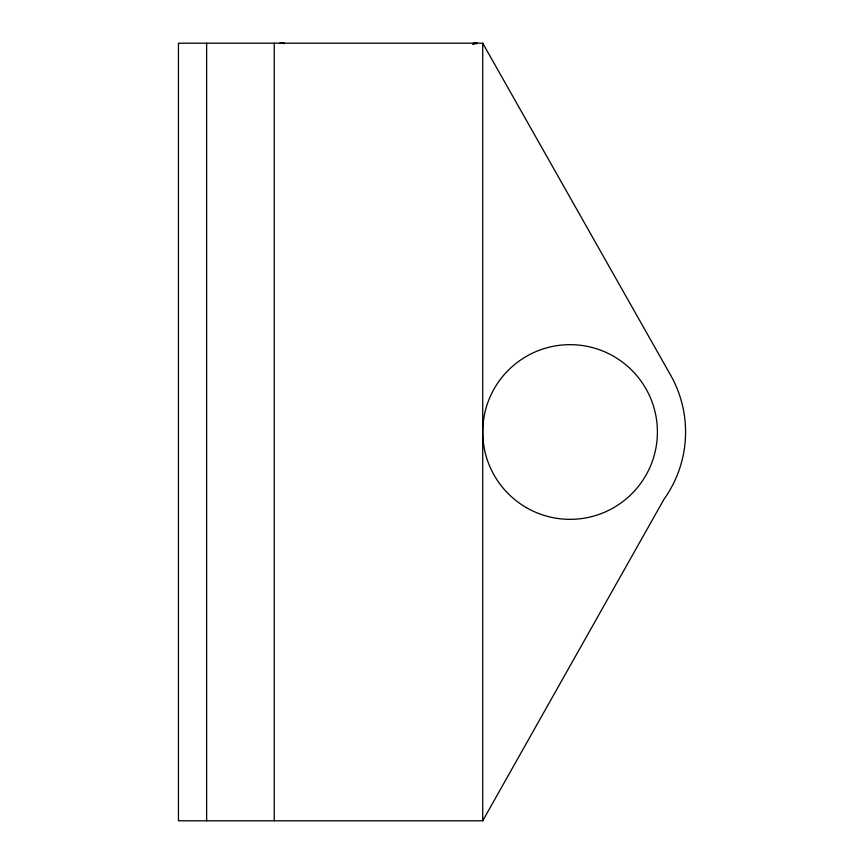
<?xml version="1.0" encoding="UTF-8"?>
<svg xmlns="http://www.w3.org/2000/svg" width="864" height="864" viewBox="0 0 864 864"><rect width="100%" height="100%" fill="white"/><g stroke="black" fill="none" stroke-linecap="round" stroke-linejoin="round"><path stroke-width="1.3" d="M482.728 820.8L664.06 499.144A115.517 115.517 0 0 0 670.183 374.382L482.728 43.2L178.448 43.2L178.448 820.8L482.728 820.8L482.728 43.2M476.626 43.2L477.025 43.2A44.388 31.385 -90 0 0 472.608 43.654M274.244 43.2L274.244 820.8M206.626 43.2L206.626 820.8M279.882 43.2A44.388 31.385 90 0 1 284.375 43.654M280.379 42.649A16.934 12.992 -1.4 0 1 284.353 43.092M472.997 44.107A16.934 11.923 0 0 1 476.647 43.74M526.403 507.643A87.34 87.34 0 0 0 657.407 432A87.34 87.34 0 0 0 526.403 356.357A87.34 87.34 0 0 0 526.403 507.643M477.09 43.254A42.293 29.905 90 0 0 472.781 43.632A42.293 29.905 -90 0 1 477.09 43.254"/></g></svg>
